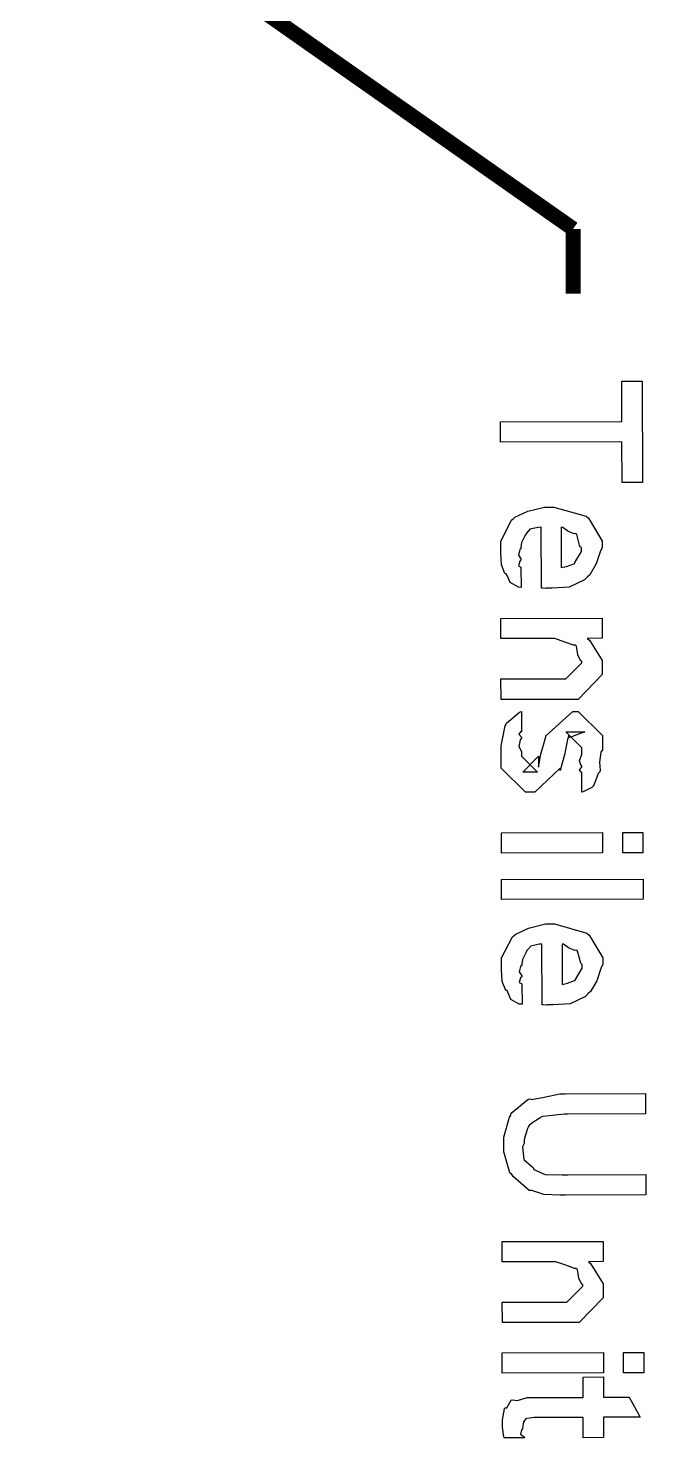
# Model space of a CAD drawing. Extents: x 0.1 to 11.6, y 0.3 to 16.2.
# Drawn here: x 6.118 to 6.53, y 4.762 to 5.702 of the extents above; entities that cross this region are included whole.
import ezdxf

# ---------------------------------------------------------------- set-up
doc = ezdxf.new("R2010")
doc.units = 0
doc.header["$MEASUREMENT"] = 0

msp = doc.modelspace()

# ---------------------------------------------------------------- linework, layer by layer
at = {"color": 0, "const_width": 0.01}
for points in [[(6.12332, 5.81999), (6.48167, 5.56836)], [(6.48167, 5.56836), (6.48167, 5.52501)]]:
    msp.add_lwpolyline(points, dxfattribs=at)
at = {"color": 0}
for points in [[(6.43326, 5.43951), (6.51421, 5.43972), (6.51421, 5.46664), (6.52767, 5.46664), (6.52789, 5.39914), (6.51443, 5.39914), (6.51421, 5.42626), (6.43326, 5.42606), (6.43326, 5.43951)], [(6.44689, 5.34233), (6.4471, 5.3291), (6.44521, 5.32926), (6.43972, 5.33231), (6.43772, 5.33713), (6.43712, 5.33822), (6.43619, 5.33838), (6.43386, 5.34424), (6.43343, 5.35226), (6.43343, 5.35493), (6.43343, 5.36003), (6.44065, 5.37408), (6.44211, 5.37532), (6.44287, 5.37597), (6.4515, 5.37999), (6.46268, 5.38271), (6.46642, 5.38271), (6.46869, 5.38271), (6.49029, 5.37657), (6.49181, 5.37532), (6.49306, 5.37349), (6.50092, 5.36008), (6.50092, 5.35558), (6.49989, 5.35357), (6.49696, 5.34478), (6.49278, 5.33757), (6.49115, 5.33626), (6.48931, 5.33421), (6.47911, 5.32937), (6.46761, 5.32867), (6.46382, 5.32867), (6.46338, 5.3285), (6.46126, 5.32867), (6.46056, 5.32867), (6.46035, 5.36925), (6.45844, 5.36914), (6.4529, 5.36789), (6.4509, 5.36556), (6.45036, 5.3649), (6.44954, 5.3635), (6.44732, 5.3591), (6.44689, 5.35601), (6.44689, 5.35493), (6.44607, 5.35439), (6.44515, 5.35075), (6.44689, 5.34819), (6.44689, 5.34733), (6.44618, 5.34668), (6.44515, 5.34364), (6.44689, 5.34267), (6.44689, 5.34233)], [(6.47379, 5.36925), (6.47379, 5.34233), (6.47379, 5.34233), (6.47732, 5.34315), (6.48215, 5.34494), (6.48269, 5.34538), (6.48281, 5.34565), (6.48725, 5.35314), (6.48725, 5.35558), (6.48622, 5.35644), (6.48415, 5.36447), (6.48356, 5.36513), (6.48232, 5.3649), (6.47819, 5.36669), (6.47478, 5.36919), (6.47379, 5.36925)], [(6.43354, 5.30849), (6.50103, 5.30871), (6.50103, 5.29525), (6.49104, 5.29503), (6.49251, 5.29389), (6.50103, 5.28028), (6.50103, 5.27572), (6.50103, 5.27094), (6.48497, 5.25444), (6.47412, 5.25444), (6.43375, 5.25444), (6.43354, 5.26812), (6.47108, 5.26812), (6.47672, 5.26812), (6.48736, 5.27875), (6.48736, 5.27983), (6.48676, 5.27983), (6.48475, 5.28407), (6.48389, 5.28993), (6.48324, 5.29069), (6.48188, 5.29058), (6.47613, 5.29269), (6.4694, 5.29503), (6.46718, 5.29503), (6.43354, 5.29503), (6.43354, 5.30849)], [(6.44715, 5.24631), (6.44715, 5.23286), (6.44667, 5.23281), (6.44542, 5.23133), (6.44715, 5.22922), (6.44715, 5.22851), (6.44629, 5.22749), (6.44542, 5.22304), (6.44715, 5.21968), (6.44715, 5.21853), (6.44715, 5.21658), (6.45801, 5.20594), (6.45389, 5.20594), (6.44803, 5.20594), (6.45865, 5.21658), (6.45865, 5.20921), (6.46018, 5.21789), (6.46343, 5.22939), (6.46343, 5.23004), (6.48144, 5.24631), (6.48492, 5.24631), (6.50119, 5.23025), (6.50119, 5.22071), (6.50017, 5.21913), (6.49924, 5.21262), (6.49972, 5.20719), (6.49946, 5.20617), (6.49832, 5.20503), (6.49556, 5.19715), (6.49511, 5.19661), (6.49414, 5.19558), (6.48828, 5.19265), (6.48753, 5.19249), (6.48753, 5.20594), (6.48708, 5.20594), (6.48594, 5.20719), (6.48753, 5.20936), (6.48753, 5.21007), (6.48703, 5.21013), (6.48594, 5.21338), (6.48753, 5.21793), (6.48753, 5.2194), (6.48753, 5.222), (6.47689, 5.23286), (6.48232, 5.23286), (6.48947, 5.23286), (6.47885, 5.22874), (6.47885, 5.23025), (6.47797, 5.22765), (6.47771, 5.22661), (6.47646, 5.21962), (6.47624, 5.21832), (6.47299, 5.20703), (6.47299, 5.20856), (6.45606, 5.19249), (6.45518, 5.19249), (6.44997, 5.19249), (6.43371, 5.20856), (6.43371, 5.21853), (6.43371, 5.22336), (6.43642, 5.23676), (6.43696, 5.23785), (6.43722, 5.2385), (6.44601, 5.24599), (6.44715, 5.24631)], [(6.43381, 5.16536), (6.50131, 5.16558), (6.50131, 5.15213), (6.43381, 5.15192), (6.43381, 5.16536)], [(6.51475, 5.16558), (6.52821, 5.16558), (6.52821, 5.15213), (6.51475, 5.15213), (6.51475, 5.16558)], [(6.43386, 5.13433), (6.52826, 5.13456), (6.52826, 5.1211), (6.43386, 5.12088), (6.43386, 5.13433)], [(6.44738, 5.06424), (6.4476, 5.051), (6.44569, 5.05117), (6.44021, 5.05419), (6.43821, 5.05903), (6.43761, 5.06011), (6.43668, 5.06028), (6.43435, 5.06614), (6.43392, 5.07417), (6.43392, 5.07682), (6.43392, 5.08192), (6.44114, 5.09597), (6.4426, 5.09722), (6.44336, 5.09787), (6.45199, 5.10189), (6.46317, 5.1046), (6.4669, 5.1046), (6.46918, 5.1046), (6.49078, 5.09847), (6.49229, 5.09722), (6.49354, 5.09538), (6.50142, 5.08197), (6.50142, 5.07747), (6.50038, 5.07547), (6.49744, 5.06668), (6.49328, 5.05946), (6.49164, 5.05817), (6.48981, 5.0561), (6.4796, 5.05126), (6.4681, 5.05057), (6.46431, 5.05057), (6.46386, 5.0504), (6.46175, 5.05057), (6.46104, 5.05057), (6.46083, 5.09115), (6.45893, 5.09104), (6.4534, 5.08979), (6.45139, 5.08746), (6.45085, 5.08681), (6.45003, 5.08539), (6.44781, 5.081), (6.44738, 5.0779), (6.44738, 5.07682), (6.44656, 5.07628), (6.44564, 5.07265), (6.44738, 5.0701), (6.44738, 5.06922), (6.44667, 5.06858), (6.44564, 5.06554), (6.44738, 5.06456), (6.44738, 5.06424)], [(6.47428, 5.09115), (6.47428, 5.06424), (6.47428, 5.06424), (6.47781, 5.06506), (6.48264, 5.06685), (6.48318, 5.06728), (6.48329, 5.06754), (6.48774, 5.07503), (6.48774, 5.07747), (6.48671, 5.07835), (6.48465, 5.08637), (6.48406, 5.08703), (6.48281, 5.08681), (6.47868, 5.0886), (6.47526, 5.0911), (6.47428, 5.09115)], [(6.53011, 4.93739), (6.53011, 4.92393), (6.47651, 4.92372), (6.47304, 4.92356), (6.46218, 4.92421), (6.45551, 4.92626), (6.45415, 4.92676), (6.45242, 4.92682), (6.44157, 4.93614), (6.44069, 4.93739), (6.4394, 4.93847), (6.43549, 4.95264), (6.43549, 4.95736), (6.43549, 4.96229), (6.43929, 4.97581), (6.44006, 4.97711), (6.44043, 4.97835), (6.45144, 4.98742), (6.45285, 4.98796), (6.45394, 4.98757), (6.46246, 4.98904), (6.47282, 4.99121), (6.47629, 4.99121), (6.52989, 4.99143), (6.52989, 4.97797), (6.47781, 4.97775), (6.47581, 4.97771), (6.46137, 4.97613), (6.46044, 4.97581), (6.45893, 4.97472), (6.45421, 4.97168), (6.45236, 4.97017), (6.45199, 4.96951), (6.45122, 4.96821), (6.44894, 4.96072), (6.44894, 4.95822), (6.44797, 4.95594), (6.44874, 4.94749), (6.454, 4.94299), (6.45503, 4.94217), (6.45557, 4.94075), (6.46311, 4.93756), (6.47428, 4.93718), (6.47803, 4.93718), (6.53011, 4.93739)], [(6.43431, 4.89264), (6.50179, 4.89285), (6.50179, 4.87939), (6.49181, 4.87918), (6.49328, 4.87804), (6.50179, 4.86442), (6.50179, 4.85986), (6.50179, 4.85508), (6.48574, 4.8386), (6.47488, 4.8386), (6.43451, 4.8386), (6.43431, 4.85226), (6.47185, 4.85226), (6.47749, 4.85226), (6.48812, 4.8629), (6.48812, 4.86399), (6.48753, 4.86399), (6.48551, 4.86822), (6.48465, 4.87408), (6.484, 4.87483), (6.48264, 4.87472), (6.47689, 4.87685), (6.47017, 4.87918), (6.46793, 4.87918), (6.43431, 4.87918), (6.43431, 4.89264)], [(6.4344, 4.81842), (6.5019, 4.81863), (6.5019, 4.80518), (6.4344, 4.80496), (6.4344, 4.81842)], [(6.51535, 4.81863), (6.52881, 4.81863), (6.52881, 4.80518), (6.51535, 4.80518), (6.51535, 4.81863)], [(6.44922, 4.76178), (6.43576, 4.76178), (6.43544, 4.76253), (6.43446, 4.76899), (6.43446, 4.77111), (6.43446, 4.77376), (6.43587, 4.78114), (6.43619, 4.78174), (6.43739, 4.78174), (6.44043, 4.78689), (6.44097, 4.78717), (6.44097, 4.78711), (6.44467, 4.78674), (6.45101, 4.78868), (6.45313, 4.78868), (6.48828, 4.78868), (6.48828, 4.80214), (6.50196, 4.80236), (6.50196, 4.7889), (6.5191, 4.7889), (6.52626, 4.77544), (6.50196, 4.77544), (6.50196, 4.76199), (6.48828, 4.76178), (6.48828, 4.77522), (6.45574, 4.77522), (6.45443, 4.77518), (6.45074, 4.77468), (6.45053, 4.77458), (6.45014, 4.77442), (6.44868, 4.77246), (6.44857, 4.77219), (6.4484, 4.77106), (6.44792, 4.7685), (6.44792, 4.76764), (6.44726, 4.7671), (6.4465, 4.76411), (6.449, 4.76237), (6.44922, 4.76178)]]:
    msp.add_lwpolyline(points, close=True, dxfattribs=at)

doc.saveas('drawing.dxf')
